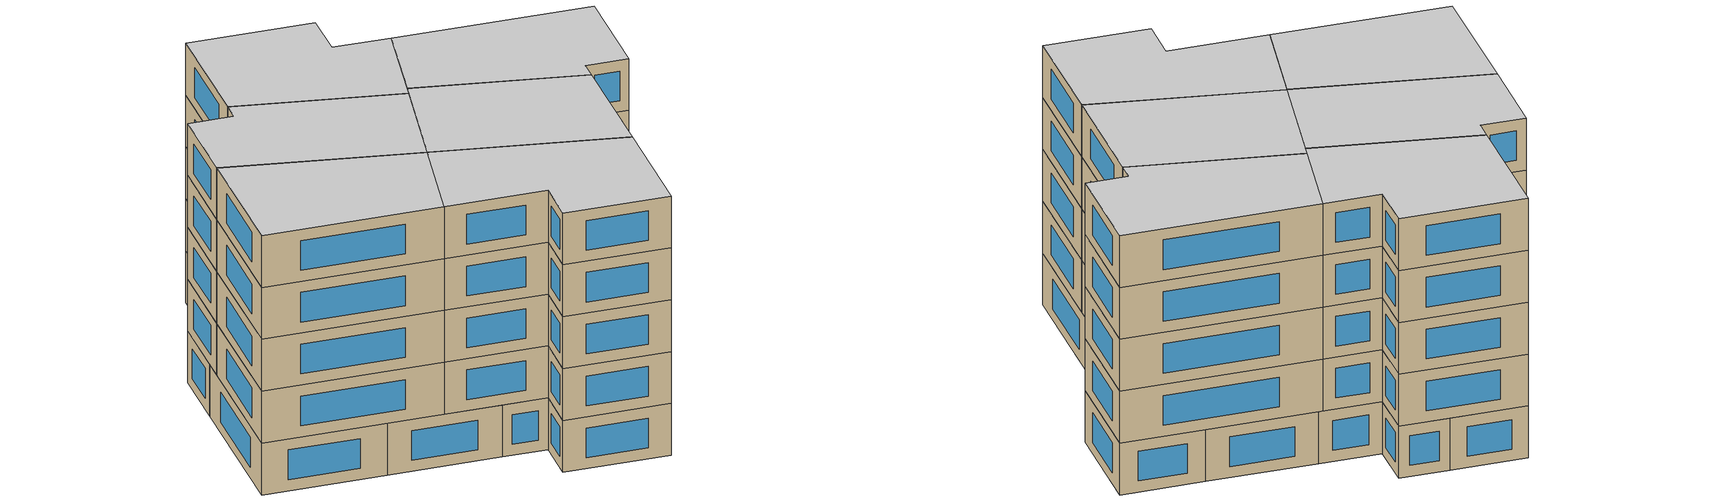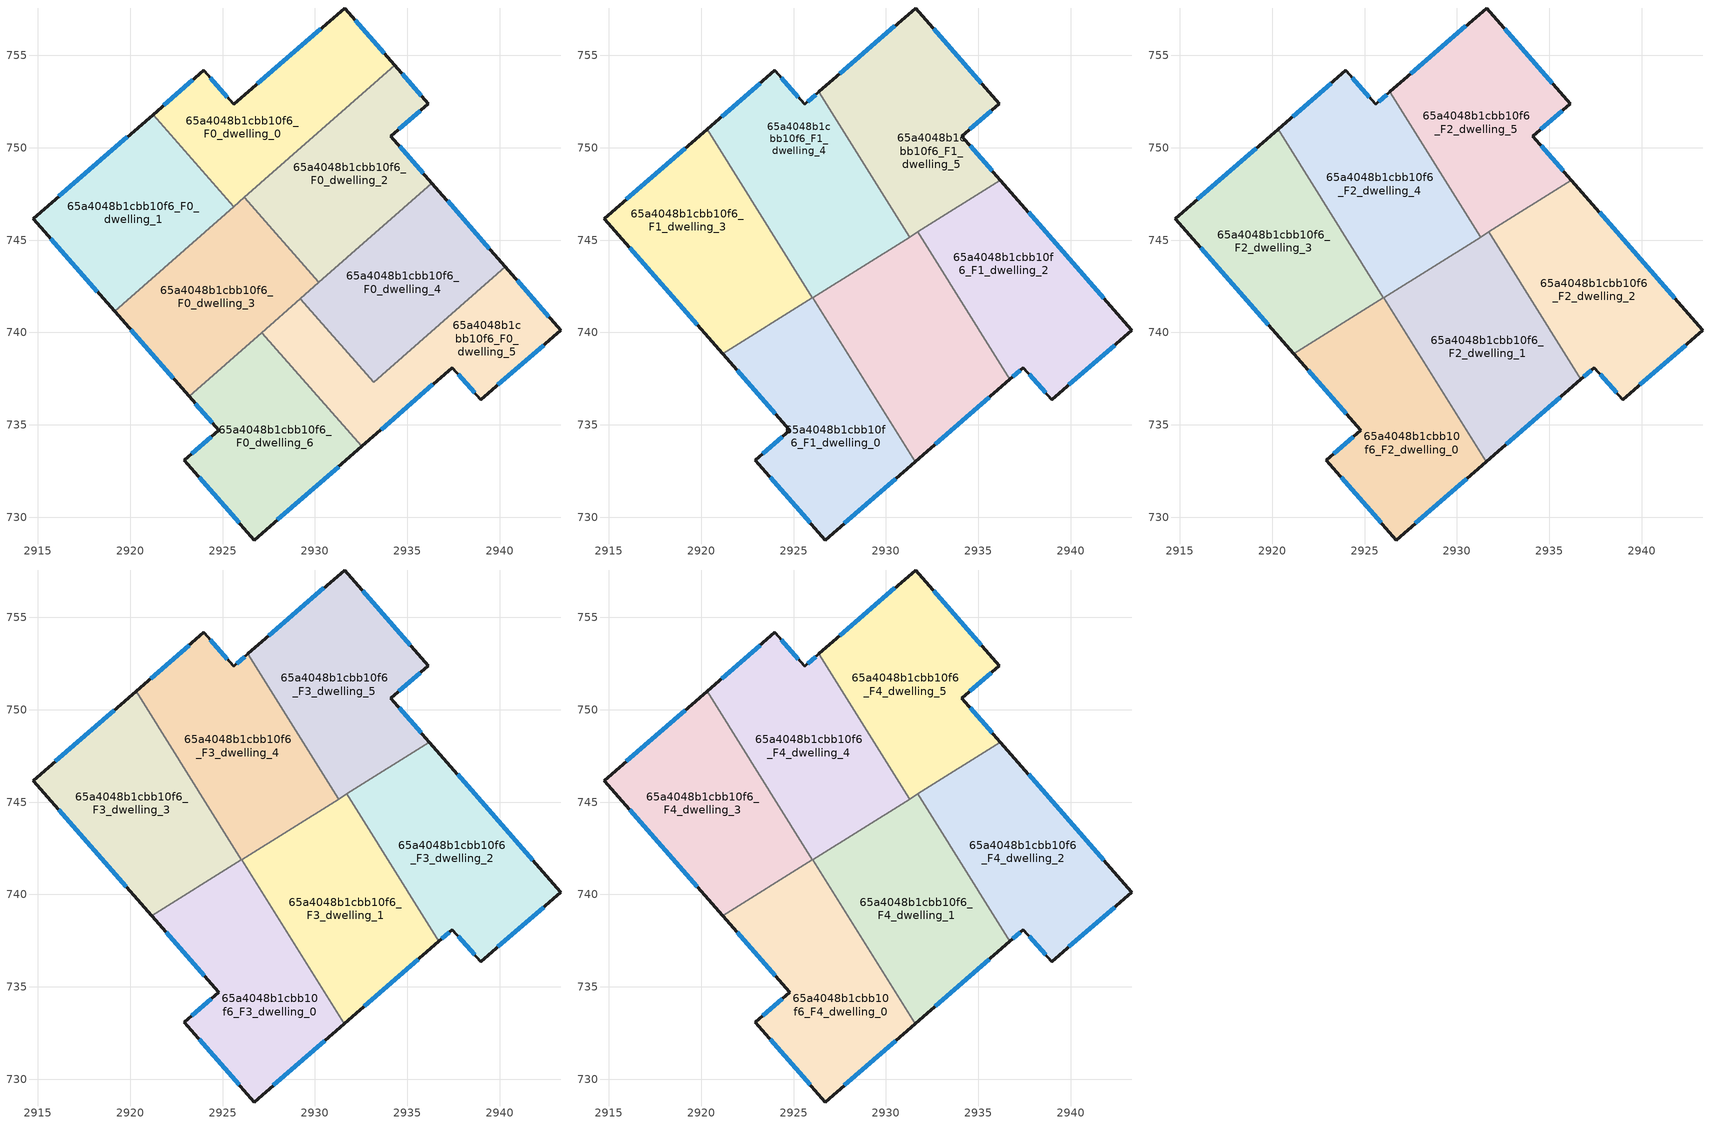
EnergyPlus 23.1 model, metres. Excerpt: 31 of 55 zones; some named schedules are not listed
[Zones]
65a4048b1cbb10f6_F0_dwelling_0
 floor ground (EU_floor_Construction): 2931.61,757.57 2934.33,754.46 2925.61,746.81 2921.24,751.79 2923.99,754.18 2925.6,752.34 z0
 wall outside (EU_wall_Construction): 2934.33,754.46 2931.61,757.57 2925.6,752.34 2923.99,754.18 2921.24,751.79 z0:3
 wall to 65a4048b1cbb10f6_F0_dwelling_1 (EU_wall_Construction): 2921.24,751.79 2925.61,746.81 z0:3
 wall to 65a4048b1cbb10f6_F0_dwelling_2 (EU_wall_Construction): 2926.19,747.31 2934.33,754.46 z0:3
 wall to 65a4048b1cbb10f6_F0_dwelling_3 (EU_wall_Construction): 2925.61,746.81 2926.19,747.31 z0:3
 window (EU_Window_Construction): 2930.32,756.45 2926.89,753.46 / 2933.75,755.12 2932.19,756.9 / 2923.4,753.67 2921.83,752.31 / 2925.26,752.74 2924.33,753.79 z0.64:2.36
65a4048b1cbb10f6_F0_dwelling_1
 floor ground (EU_floor_Construction): 2921.24,751.79 2925.61,746.81 2919.16,741.14 2914.76,746.16 z0
 wall outside (EU_wall_Construction): 2921.24,751.79 2914.76,746.16 2919.16,741.14 z0:3
 wall to 65a4048b1cbb10f6_F0_dwelling_3 (EU_wall_Construction): 2919.16,741.14 2925.61,746.81 z0:3
 window (EU_Window_Construction): 2919.85,750.59 2916.15,747.37 / 2915.7,745.09 2918.22,742.22 z0.64:2.36
65a4048b1cbb10f6_F0_dwelling_2
 floor ground (EU_floor_Construction): 2934.33,754.46 2936.15,752.38 2934.12,750.62 2936.33,748.09 2930.22,742.72 2926.19,747.31 z0
 wall outside (EU_wall_Construction): 2936.33,748.09 2934.12,750.62 2936.15,752.38 2934.33,754.46 z0:3
 wall to 65a4048b1cbb10f6_F0_dwelling_3 (EU_wall_Construction): 2926.19,747.31 2930.22,742.72 z0:3
 wall to 65a4048b1cbb10f6_F0_dwelling_4 (EU_wall_Construction): 2930.22,742.72 2936.33,748.09 z0:3
 window (EU_Window_Construction): 2934.55,751 2935.71,752 / 2935.86,748.63 2934.59,750.08 / 2935.76,752.83 2934.72,754.01 z0.64:2.36
65a4048b1cbb10f6_F0_dwelling_3
 floor ground (EU_floor_Construction): 2926.19,747.31 2930.22,742.72 2923.19,736.55 2919.16,741.14 z0
 wall outside (EU_wall_Construction): 2919.16,741.14 2923.19,736.55 z0:3
 wall to 65a4048b1cbb10f6_F0_dwelling_6 (EU_wall_Construction): 2923.19,736.55 2927.12,740 z0:3
 wall to 65a4048b1cbb10f6_F0_dwelling_5 (EU_wall_Construction): 2927.12,740 2929.2,741.83 z0:3
 wall to 65a4048b1cbb10f6_F0_dwelling_4 (EU_wall_Construction): 2929.2,741.83 2930.22,742.72 z0:3
 window (EU_Window_Construction): 2920.02,740.16 2922.32,737.53 z0.64:2.36
65a4048b1cbb10f6_F0_dwelling_4
 floor ground (EU_floor_Construction): 2936.33,748.09 2940.3,743.56 2933.18,737.3 2929.2,741.83 z0
 wall outside (EU_wall_Construction): 2940.3,743.56 2936.33,748.09 z0:3
 wall to 65a4048b1cbb10f6_F0_dwelling_5 (EU_wall_Construction): 2929.2,741.83 2933.18,737.3 2940.3,743.56 z0:3
 window (EU_Window_Construction): 2939.45,744.53 2937.18,747.12 z0.64:2.36
65a4048b1cbb10f6_F0_dwelling_5
 floor ground (EU_floor_Construction): 2940.3,743.56 2943.31,740.13 2938.98,736.36 2937.45,738.1 2932.53,733.83 2927.12,740 2929.2,741.83 2933.18,737.3 z0
 wall outside (EU_wall_Construction): 2932.53,733.83 2937.45,738.1 2938.98,736.36 2943.31,740.13 2940.3,743.56 z0:3
 wall to 65a4048b1cbb10f6_F0_dwelling_6 (EU_wall_Construction): 2927.12,740 2932.53,733.83 z0:3
 window (EU_Window_Construction): 2942.66,740.86 2940.95,742.82 / 2939.91,737.17 2942.38,739.32 / 2937.77,737.73 2938.65,736.74 / 2933.59,734.74 2936.39,737.19 z0.64:2.36
 ceiling adiabatic (EU_roof_Construction): 2927.45,739.62 2927.18,740.05 2927.12,740 z3
65a4048b1cbb10f6_F0_dwelling_6
 floor ground (EU_floor_Construction): 2927.12,740 2932.53,733.83 2926.71,728.76 2922.92,733.09 2924.79,734.71 2923.19,736.55 z0
 wall outside (EU_wall_Construction): 2923.19,736.55 2924.79,734.71 2922.92,733.09 2926.71,728.76 2932.53,733.83 z0:3
 window (EU_Window_Construction): 2923.53,736.15 2924.45,735.11 / 2927.96,729.85 2931.29,732.74 / 2923.73,732.16 2925.9,729.69 / 2924.39,734.36 2923.32,733.44 z0.64:2.36
65a4048b1cbb10f6_F1_dwelling_0
 floor to 65a4048b1cbb10f6_F0_dwelling_6 (EU_floor_Construction): 2927.45,739.62 2931.58,733 2926.71,728.76 2922.92,733.09 2924.79,734.71 2923.19,736.55 2927.12,740 z3
 floor to 65a4048b1cbb10f6_F0_dwelling_3 (EU_floor_Construction): 2926.03,741.89 2927.18,740.05 2923.19,736.55 2921.17,738.85 z3
 floor adiabatic (EU_floor_Construction): 2927.18,740.05 2927.45,739.62 2927.12,740 z3
 wall outside (EU_wall_Construction): 2921.17,738.85 2924.79,734.71 2922.92,733.09 2926.71,728.76 2931.58,733 z3:6
 wall to 65a4048b1cbb10f6_F1_dwelling_1 (EU_wall_Construction): 2931.58,733 2926.03,741.89 z3:6
 wall to 65a4048b1cbb10f6_F1_dwelling_3 (EU_wall_Construction): 2926.02,741.89 2921.17,738.85 z3:6
 window (EU_Window_Construction): 2921.94,737.97 2924.02,735.6 / 2927.76,729.67 2930.54,732.09 / 2923.73,732.16 2925.9,729.69 / 2924.39,734.36 2923.32,733.44 z3.64:5.36
65a4048b1cbb10f6_F1_dwelling_1
 floor to 65a4048b1cbb10f6_F0_dwelling_5 (EU_floor_Construction): 2935.52,739.35 2936.7,737.45 2932.53,733.83 2927.45,739.62 2927.18,740.05 2929.2,741.83 2933.18,737.3 z3
 floor to 65a4048b1cbb10f6_F0_dwelling_6 (EU_floor_Construction): 2927.45,739.62 2932.53,733.83 2931.58,733 z3
 floor to 65a4048b1cbb10f6_F0_dwelling_4 (EU_floor_Construction): 2932.28,744.53 2935.52,739.35 2933.18,737.3 2929.2,741.83 z3
 floor to 65a4048b1cbb10f6_F0_dwelling_3 (EU_floor_Construction): 2929.21,743.87 2930.22,742.72 2927.18,740.05 2926.03,741.89 z3
 floor to 65a4048b1cbb10f6_F0_dwelling_2 (EU_floor_Construction): 2931.72,745.44 2932.28,744.53 2930.22,742.72 2929.21,743.87 z3
 wall outside (EU_wall_Construction): 2931.58,733 2936.7,737.45 z3:6
 wall to 65a4048b1cbb10f6_F1_dwelling_2 (EU_wall_Construction): 2936.7,737.45 2931.72,745.44 z3:6
 wall to 65a4048b1cbb10f6_F1_dwelling_4 (EU_wall_Construction): 2931.28,745.17 2926.03,741.89 z3:6
 wall to 65a4048b1cbb10f6_F1_dwelling_5 (EU_wall_Construction): 2931.72,745.44 2931.28,745.17 z3:6
 window (EU_Window_Construction): 2932.68,733.95 2935.61,736.5 z3.64:5.36
65a4048b1cbb10f6_F1_dwelling_2
 floor to 65a4048b1cbb10f6_F0_dwelling_4 (EU_floor_Construction): 2936.33,748.09 2940.3,743.56 2935.52,739.35 2932.28,744.53 z3
 floor to 65a4048b1cbb10f6_F0_dwelling_5 (EU_floor_Construction): 2940.3,743.56 2943.31,740.13 2938.98,736.36 2937.45,738.1 2936.7,737.45 2935.52,739.35 z3
 floor to 65a4048b1cbb10f6_F0_dwelling_2 (EU_floor_Construction): 2936.2,748.24 2936.33,748.09 2932.28,744.53 2931.72,745.44 z3
 wall outside (EU_wall_Construction): 2936.7,737.45 2937.45,738.1 2938.98,736.36 2943.31,740.13 2936.2,748.24 z3:6
 wall to 65a4048b1cbb10f6_F1_dwelling_5 (EU_wall_Construction): 2936.2,748.24 2931.72,745.44 z3:6
 window (EU_Window_Construction): 2941.78,741.86 2937.72,746.5 / 2939.91,737.17 2942.38,739.32 / 2937.77,737.73 2938.65,736.74 / 2936.86,737.59 2937.29,737.96 z3.64:5.36
65a4048b1cbb10f6_F1_dwelling_3
 floor to 65a4048b1cbb10f6_F0_dwelling_1 (EU_floor_Construction): 2920.33,751.01 2923.89,745.3 2919.16,741.14 2914.76,746.16 z3
 floor to 65a4048b1cbb10f6_F0_dwelling_3 (EU_floor_Construction): 2923.89,745.3 2926.03,741.89 2921.17,738.85 2919.16,741.14 z3
 wall outside (EU_wall_Construction): 2920.33,751.01 2914.76,746.16 2921.17,738.85 z3:6
 wall to 65a4048b1cbb10f6_F1_dwelling_4 (EU_wall_Construction): 2926.03,741.89 2920.33,751.01 z3:6
 window (EU_Window_Construction): 2916.13,744.6 2919.79,740.42 / 2919.14,749.97 2915.95,747.2 z3.64:5.36
65a4048b1cbb10f6_F1_dwelling_4
 floor to 65a4048b1cbb10f6_F0_dwelling_0 (EU_floor_Construction): 2926.38,753.02 2928.61,749.44 2925.61,746.81 2921.24,751.79 2923.99,754.18 2925.6,752.34 z3
 floor to 65a4048b1cbb10f6_F0_dwelling_1 (EU_floor_Construction): 2921.24,751.79 2925.61,746.81 2923.89,745.3 2920.33,751.01 z3
 floor to 65a4048b1cbb10f6_F0_dwelling_3 (EU_floor_Construction): 2926.19,747.31 2929.21,743.87 2926.03,741.89 2923.89,745.3 z3
 floor to 65a4048b1cbb10f6_F0_dwelling_2 (EU_floor_Construction): 2928.61,749.44 2931.28,745.17 2929.21,743.87 2926.19,747.31 z3
 wall outside (EU_wall_Construction): 2926.38,753.02 2925.6,752.34 2923.99,754.18 2920.33,751.01 z3:6
 wall to 65a4048b1cbb10f6_F1_dwelling_5 (EU_wall_Construction): 2931.28,745.17 2926.38,753.02 z3:6
 window (EU_Window_Construction): 2923.2,753.5 2921.11,751.69 / 2925.26,752.74 2924.33,753.79 / 2926.21,752.88 2925.77,752.49 z3.64:5.36
65a4048b1cbb10f6_F1_dwelling_5
 floor to 65a4048b1cbb10f6_F0_dwelling_0 (EU_floor_Construction): 2931.61,757.57 2934.33,754.46 2928.61,749.44 2926.38,753.02 z3
 floor to 65a4048b1cbb10f6_F0_dwelling_2 (EU_floor_Construction): 2934.33,754.46 2936.15,752.38 2934.12,750.62 2936.2,748.24 2931.28,745.17 2928.61,749.44 z3
 wall outside (EU_wall_Construction): 2936.2,748.24 2934.12,750.62 2936.15,752.38 2931.61,757.57 2926.38,753.02 z3:6
 window (EU_Window_Construction): 2935.76,748.75 2934.56,750.11 / 2930.49,756.59 2927.5,753.99 / 2935.17,753.49 2932.58,756.46 / 2934.55,751 2935.71,752 z3.64:5.36
65a4048b1cbb10f6_F2_dwelling_0
 floor to 65a4048b1cbb10f6_F1_dwelling_0 (EU_floor_Construction): 2926.03,741.89 2931.58,733 2926.71,728.76 2922.92,733.09 2924.79,734.71 2921.17,738.85 z6
 wall outside (EU_wall_Construction): 2921.17,738.85 2924.79,734.71 2922.92,733.09 2926.71,728.76 2931.58,733 z6:9
 wall to 65a4048b1cbb10f6_F2_dwelling_1 (EU_wall_Construction): 2931.58,733 2926.03,741.89 z6:9
 wall to 65a4048b1cbb10f6_F2_dwelling_3 (EU_wall_Construction): 2926.02,741.89 2921.17,738.85 z6:9
 window (EU_Window_Construction): 2921.94,737.97 2924.02,735.6 / 2927.76,729.67 2930.54,732.09 / 2923.73,732.16 2925.9,729.69 / 2924.39,734.36 2923.32,733.44 z6.64:8.36
65a4048b1cbb10f6_F2_dwelling_1
 floor to 65a4048b1cbb10f6_F1_dwelling_1 (EU_floor_Construction): 2931.72,745.44 2936.7,737.45 2931.58,733 2926.03,741.89 z6
 wall outside (EU_wall_Construction): 2931.58,733 2936.7,737.45 z6:9
 wall to 65a4048b1cbb10f6_F2_dwelling_2 (EU_wall_Construction): 2936.7,737.45 2931.72,745.44 z6:9
 wall to 65a4048b1cbb10f6_F2_dwelling_4 (EU_wall_Construction): 2931.28,745.17 2926.03,741.89 z6:9
 wall to 65a4048b1cbb10f6_F2_dwelling_5 (EU_wall_Construction): 2931.72,745.44 2931.28,745.17 z6:9
 window (EU_Window_Construction): 2932.68,733.95 2935.61,736.5 z6.64:8.36
65a4048b1cbb10f6_F2_dwelling_2
 floor to 65a4048b1cbb10f6_F1_dwelling_2 (EU_floor_Construction): 2936.2,748.24 2943.31,740.13 2938.98,736.36 2937.45,738.1 2936.7,737.45 2931.72,745.44 z6
 wall outside (EU_wall_Construction): 2936.7,737.45 2937.45,738.1 2938.98,736.36 2943.31,740.13 2936.2,748.24 z6:9
 wall to 65a4048b1cbb10f6_F2_dwelling_5 (EU_wall_Construction): 2936.2,748.24 2931.72,745.44 z6:9
 window (EU_Window_Construction): 2941.78,741.86 2937.72,746.5 / 2939.91,737.17 2942.38,739.32 / 2937.77,737.73 2938.65,736.74 / 2936.86,737.59 2937.29,737.96 z6.64:8.36
65a4048b1cbb10f6_F2_dwelling_3
 floor to 65a4048b1cbb10f6_F1_dwelling_3 (EU_floor_Construction): 2920.33,751.01 2926.03,741.89 2921.17,738.85 2914.76,746.16 z6
 wall outside (EU_wall_Construction): 2920.33,751.01 2914.76,746.16 2921.17,738.85 z6:9
 wall to 65a4048b1cbb10f6_F2_dwelling_4 (EU_wall_Construction): 2926.03,741.89 2920.33,751.01 z6:9
 window (EU_Window_Construction): 2916.13,744.6 2919.79,740.42 / 2919.14,749.97 2915.95,747.2 z6.64:8.36
65a4048b1cbb10f6_F2_dwelling_4
 floor to 65a4048b1cbb10f6_F1_dwelling_4 (EU_floor_Construction): 2926.38,753.02 2931.28,745.17 2926.03,741.89 2920.33,751.01 2923.99,754.18 2925.6,752.34 z6
 wall outside (EU_wall_Construction): 2926.38,753.02 2925.6,752.34 2923.99,754.18 2920.33,751.01 z6:9
 wall to 65a4048b1cbb10f6_F2_dwelling_5 (EU_wall_Construction): 2931.28,745.17 2926.38,753.02 z6:9
 window (EU_Window_Construction): 2923.2,753.5 2921.11,751.69 / 2925.26,752.74 2924.33,753.79 / 2926.21,752.88 2925.77,752.49 z6.64:8.36
65a4048b1cbb10f6_F2_dwelling_5
 floor to 65a4048b1cbb10f6_F1_dwelling_5 (EU_floor_Construction): 2931.61,757.57 2936.15,752.38 2934.12,750.62 2936.2,748.24 2931.28,745.17 2926.38,753.02 z6
 wall outside (EU_wall_Construction): 2936.2,748.24 2934.12,750.62 2936.15,752.38 2931.61,757.57 2926.38,753.02 z6:9
 window (EU_Window_Construction): 2935.76,748.75 2934.56,750.11 / 2930.49,756.59 2927.5,753.99 / 2935.17,753.49 2932.58,756.46 / 2934.55,751 2935.71,752 z6.64:8.36
65a4048b1cbb10f6_F3_dwelling_0
 floor to 65a4048b1cbb10f6_F2_dwelling_0 (EU_floor_Construction): 2926.03,741.89 2931.58,733 2926.71,728.76 2922.92,733.09 2924.79,734.71 2921.17,738.85 z9
 wall outside (EU_wall_Construction): 2921.17,738.85 2924.79,734.71 2922.92,733.09 2926.71,728.76 2931.58,733 z9:12
 wall to 65a4048b1cbb10f6_F3_dwelling_1 (EU_wall_Construction): 2931.58,733 2926.03,741.89 z9:12
 wall to 65a4048b1cbb10f6_F3_dwelling_3 (EU_wall_Construction): 2926.02,741.89 2921.17,738.85 z9:12
 window (EU_Window_Construction): 2921.94,737.97 2924.02,735.6 / 2927.76,729.67 2930.54,732.09 / 2923.73,732.16 2925.9,729.69 / 2924.39,734.36 2923.32,733.44 z9.64:11.36
65a4048b1cbb10f6_F3_dwelling_1
 floor to 65a4048b1cbb10f6_F2_dwelling_1 (EU_floor_Construction): 2931.72,745.44 2936.7,737.45 2931.58,733 2926.03,741.89 z9
 wall outside (EU_wall_Construction): 2931.58,733 2936.7,737.45 z9:12
 wall to 65a4048b1cbb10f6_F3_dwelling_2 (EU_wall_Construction): 2936.7,737.45 2931.72,745.44 z9:12
 wall to 65a4048b1cbb10f6_F3_dwelling_4 (EU_wall_Construction): 2931.28,745.17 2926.03,741.89 z9:12
 wall to 65a4048b1cbb10f6_F3_dwelling_5 (EU_wall_Construction): 2931.72,745.44 2931.28,745.17 z9:12
 window (EU_Window_Construction): 2932.68,733.95 2935.61,736.5 z9.64:11.36
65a4048b1cbb10f6_F3_dwelling_2
 floor to 65a4048b1cbb10f6_F2_dwelling_2 (EU_floor_Construction): 2936.2,748.24 2943.31,740.13 2938.98,736.36 2937.45,738.1 2936.7,737.45 2931.72,745.44 z9
 wall outside (EU_wall_Construction): 2936.7,737.45 2937.45,738.1 2938.98,736.36 2943.31,740.13 2936.2,748.24 z9:12
 wall to 65a4048b1cbb10f6_F3_dwelling_5 (EU_wall_Construction): 2936.2,748.24 2931.72,745.44 z9:12
 window (EU_Window_Construction): 2941.78,741.86 2937.72,746.5 / 2939.91,737.17 2942.38,739.32 / 2937.77,737.73 2938.65,736.74 / 2936.86,737.59 2937.29,737.96 z9.64:11.36
65a4048b1cbb10f6_F3_dwelling_3
 floor to 65a4048b1cbb10f6_F2_dwelling_3 (EU_floor_Construction): 2920.33,751.01 2926.03,741.89 2921.17,738.85 2914.76,746.16 z9
 wall outside (EU_wall_Construction): 2920.33,751.01 2914.76,746.16 2921.17,738.85 z9:12
 wall to 65a4048b1cbb10f6_F3_dwelling_4 (EU_wall_Construction): 2926.03,741.89 2920.33,751.01 z9:12
 window (EU_Window_Construction): 2916.13,744.6 2919.79,740.42 / 2919.14,749.97 2915.95,747.2 z9.64:11.36
65a4048b1cbb10f6_F3_dwelling_4
 floor to 65a4048b1cbb10f6_F2_dwelling_4 (EU_floor_Construction): 2926.38,753.02 2931.28,745.17 2926.03,741.89 2920.33,751.01 2923.99,754.18 2925.6,752.34 z9
 wall outside (EU_wall_Construction): 2926.38,753.02 2925.6,752.34 2923.99,754.18 2920.33,751.01 z9:12
 wall to 65a4048b1cbb10f6_F3_dwelling_5 (EU_wall_Construction): 2931.28,745.17 2926.38,753.02 z9:12
 window (EU_Window_Construction): 2923.2,753.5 2921.11,751.69 / 2925.26,752.74 2924.33,753.79 / 2926.21,752.88 2925.77,752.49 z9.64:11.36
65a4048b1cbb10f6_F3_dwelling_5
 floor to 65a4048b1cbb10f6_F2_dwelling_5 (EU_floor_Construction): 2931.61,757.57 2936.15,752.38 2934.12,750.62 2936.2,748.24 2931.28,745.17 2926.38,753.02 z9
 wall outside (EU_wall_Construction): 2936.2,748.24 2934.12,750.62 2936.15,752.38 2931.61,757.57 2926.38,753.02 z9:12
 window (EU_Window_Construction): 2935.76,748.75 2934.56,750.11 / 2930.49,756.59 2927.5,753.99 / 2935.17,753.49 2932.58,756.46 / 2934.55,751 2935.71,752 z9.64:11.36
65a4048b1cbb10f6_F4_dwelling_0
 floor to 65a4048b1cbb10f6_F3_dwelling_0 (EU_floor_Construction): 2926.03,741.89 2931.58,733 2926.71,728.76 2922.92,733.09 2924.79,734.71 2921.17,738.85 z12
 wall outside (EU_wall_Construction): 2921.17,738.85 2924.79,734.71 2922.92,733.09 2926.71,728.76 2931.58,733 z12:15
 wall to 65a4048b1cbb10f6_F4_dwelling_1 (EU_wall_Construction): 2931.58,733 2926.03,741.89 z12:15
 wall to 65a4048b1cbb10f6_F4_dwelling_3 (EU_wall_Construction): 2926.02,741.89 2921.17,738.85 z12:15
 window (EU_Window_Construction): 2921.94,737.97 2924.02,735.6 / 2927.76,729.67 2930.54,732.09 / 2923.73,732.16 2925.9,729.69 / 2924.39,734.36 2923.32,733.44 z12.64:14.36
 ceiling to 65a4048b1cbb10f6_F5_dwelling_0 (EU_floor_Construction): 2931.58,733 2926.03,741.89 2921.17,738.85 2924.79,734.71 2922.92,733.09 2926.71,728.76 z15
65a4048b1cbb10f6_F4_dwelling_1
 floor to 65a4048b1cbb10f6_F3_dwelling_1 (EU_floor_Construction): 2931.72,745.44 2936.7,737.45 2931.58,733 2926.03,741.89 z12
 wall outside (EU_wall_Construction): 2931.58,733 2936.7,737.45 z12:15
 wall to 65a4048b1cbb10f6_F4_dwelling_2 (EU_wall_Construction): 2936.7,737.45 2931.72,745.44 z12:15
 wall to 65a4048b1cbb10f6_F4_dwelling_4 (EU_wall_Construction): 2931.28,745.17 2926.03,741.89 z12:15
 wall to 65a4048b1cbb10f6_F4_dwelling_5 (EU_wall_Construction): 2931.72,745.44 2931.28,745.17 z12:15
 window (EU_Window_Construction): 2932.68,733.95 2935.61,736.5 z12.64:14.36
 ceiling to 65a4048b1cbb10f6_F5_dwelling_1 (EU_floor_Construction): 2936.7,737.45 2931.72,745.44 2926.03,741.89 2931.58,733 z15
65a4048b1cbb10f6_F4_dwelling_2
 floor to 65a4048b1cbb10f6_F3_dwelling_2 (EU_floor_Construction): 2936.2,748.24 2943.31,740.13 2938.98,736.36 2937.45,738.1 2936.7,737.45 2931.72,745.44 z12
 wall outside (EU_wall_Construction): 2936.7,737.45 2937.45,738.1 2938.98,736.36 2943.31,740.13 2936.2,748.24 z12:15
 wall to 65a4048b1cbb10f6_F4_dwelling_5 (EU_wall_Construction): 2936.2,748.24 2931.72,745.44 z12:15
 window (EU_Window_Construction): 2941.78,741.86 2937.72,746.5 / 2939.91,737.17 2942.38,739.32 / 2937.77,737.73 2938.65,736.74 / 2936.86,737.59 2937.29,737.96 z12.64:14.36
 ceiling to 65a4048b1cbb10f6_F5_dwelling_2 (EU_floor_Construction): 2943.31,740.13 2936.2,748.24 2931.72,745.44 2936.7,737.45 2937.45,738.1 2938.98,736.36 z15
65a4048b1cbb10f6_F4_dwelling_3
 floor to 65a4048b1cbb10f6_F3_dwelling_3 (EU_floor_Construction): 2920.33,751.01 2926.03,741.89 2921.17,738.85 2914.76,746.16 z12
 wall outside (EU_wall_Construction): 2920.33,751.01 2914.76,746.16 2921.17,738.85 z12:15
 wall to 65a4048b1cbb10f6_F4_dwelling_4 (EU_wall_Construction): 2926.03,741.89 2920.33,751.01 z12:15
 window (EU_Window_Construction): 2916.13,744.6 2919.79,740.42 / 2919.14,749.97 2915.95,747.2 z12.64:14.36
 ceiling to 65a4048b1cbb10f6_F5_dwelling_3 (EU_floor_Construction): 2926.03,741.89 2920.33,751.01 2914.76,746.16 2921.17,738.85 z15
65a4048b1cbb10f6_F4_dwelling_4
 floor to 65a4048b1cbb10f6_F3_dwelling_4 (EU_floor_Construction): 2926.38,753.02 2931.28,745.17 2926.03,741.89 2920.33,751.01 2923.99,754.18 2925.6,752.34 z12
 wall outside (EU_wall_Construction): 2926.38,753.02 2925.6,752.34 2923.99,754.18 2920.33,751.01 z12:15
 wall to 65a4048b1cbb10f6_F4_dwelling_5 (EU_wall_Construction): 2931.28,745.17 2926.38,753.02 z12:15
 window (EU_Window_Construction): 2923.2,753.5 2921.11,751.69 / 2925.26,752.74 2924.33,753.79 / 2926.21,752.88 2925.77,752.49 z12.64:14.36
 ceiling to 65a4048b1cbb10f6_F5_dwelling_4 (EU_floor_Construction): 2931.28,745.17 2926.38,753.02 2925.6,752.34 2923.99,754.18 2920.33,751.01 2926.03,741.89 z15
65a4048b1cbb10f6_F4_dwelling_5
 floor to 65a4048b1cbb10f6_F3_dwelling_5 (EU_floor_Construction): 2931.61,757.57 2936.15,752.38 2934.12,750.62 2936.2,748.24 2931.28,745.17 2926.38,753.02 z12
 wall outside (EU_wall_Construction): 2936.2,748.24 2934.12,750.62 2936.15,752.38 2931.61,757.57 2926.38,753.02 z12:15
 window (EU_Window_Construction): 2935.76,748.75 2934.56,750.11 / 2930.49,756.59 2927.5,753.99 / 2935.17,753.49 2932.58,756.46 / 2934.55,751 2935.71,752 z12.64:14.36
 ceiling to 65a4048b1cbb10f6_F5_dwelling_5 (EU_floor_Construction): 2936.2,748.24 2934.12,750.62 2936.15,752.38 2931.61,757.57 2926.38,753.02 2931.28,745.17 z15
[Building]
EU S2 Campaign: North Axis=0; Terrain=City; Solar Distribution=FullExterior
[Site:Location]
Yerevan-Zvartnots.Intl.AP: Latitude=40.15; Longitude=44.383; Time Zone=4; Elevation=854
[SizingPeriod:WeatherFileDays]
AnnualSizingPeriod: Begin Month=1; Begin Day of Month=1; End Month=12; End Day of Month=31; Day of Week for Start Day=Monday; Use Weather File Daylight Saving Period=No; Use Weather File Rain and Snow Indicators=No
[MATERIAL]
EU_InternalMass_Material: Roughness=MediumRough; Thickness=0.1; Conductivity=1; Density=1800; Specific Heat=900; Thermal Absorptance=0.9; Solar Absorptance=0.7; Visible Absorptance=0.7
[MATERIAL:NOMASS] Roughness=MediumRough; Thermal Absorptance=0.9; Solar Absorptance=0.7; Visible Absorptance=0.7
Name | Thermal Resistance
EU_wall_NoMass | 1.05043
EU_roof_NoMass | 1.45357
EU_floor_NoMass | 0.478065
[WINDOWMATERIAL:SIMPLEGLAZINGSYSTEM]
EU_Window_SimpleGlazing: UFactor=2.5566; Solar Heat Gain Coefficient=0.75; Visible Transmittance=0.75
[CONSTRUCTION]
EU_wall_Construction: EU_wall_NoMass
EU_roof_Construction: EU_roof_NoMass
EU_floor_Construction: EU_floor_NoMass
EU_Window_Construction: EU_Window_SimpleGlazing
EU_InternalMass_Construction: EU_InternalMass_Material
[ZONE] Type=1; Multiplier=1; Ceiling Height=autocalculate; Floor Area=autocalculate; Part of Total Floor Area=Yes
Name | Volume
65a4048b1cbb10f6_F0_dwelling_0 | 171.441
65a4048b1cbb10f6_F1_dwelling_0; 65a4048b1cbb10f6_F2_dwelling_0; 65a4048b1cbb10f6_F3_dwelling_0; 65a4048b1cbb10f6_F4_dwelling_0 | 200.02
65a4048b1cbb10f6_F0_dwelling_1 | 171.42
65a4048b1cbb10f6_F1_dwelling_1; 65a4048b1cbb10f6_F2_dwelling_1; 65a4048b1cbb10f6_F3_dwelling_1; 65a4048b1cbb10f6_F4_dwelling_1; 65a4048b1cbb10f6_F1_dwelling_2; 65a4048b1cbb10f6_F2_dwelling_2; 65a4048b1cbb10f6_F3_dwelling_2; 65a4048b1cbb10f6_F4_dwelling_2 | 200.012
65a4048b1cbb10f6_F0_dwelling_2 | 171.462
65a4048b1cbb10f6_F0_dwelling_3 | 171.446
65a4048b1cbb10f6_F1_dwelling_3; 65a4048b1cbb10f6_F2_dwelling_3; 65a4048b1cbb10f6_F3_dwelling_3; 65a4048b1cbb10f6_F4_dwelling_3 | 200.018
65a4048b1cbb10f6_F0_dwelling_4 | 171.437
65a4048b1cbb10f6_F1_dwelling_4; 65a4048b1cbb10f6_F2_dwelling_4; 65a4048b1cbb10f6_F3_dwelling_4; 65a4048b1cbb10f6_F4_dwelling_4 | 200.023
65a4048b1cbb10f6_F0_dwelling_5 | 171.44
65a4048b1cbb10f6_F1_dwelling_5; 65a4048b1cbb10f6_F2_dwelling_5; 65a4048b1cbb10f6_F3_dwelling_5; 65a4048b1cbb10f6_F4_dwelling_5 | 200.013
65a4048b1cbb10f6_F0_dwelling_6 | 171.453
[INTERNALMASS] Construction=EU_InternalMass_Construction
Name | Zone or ZoneList | Surface Area
65a4048b1cbb10f6_F0_dwelling_0_EU_InternalMass | 65a4048b1cbb10f6_F0_dwelling_0 | 57.1464
65a4048b1cbb10f6_F0_dwelling_1_EU_InternalMass | 65a4048b1cbb10f6_F0_dwelling_1 | 57.1401
65a4048b1cbb10f6_F0_dwelling_2_EU_InternalMass | 65a4048b1cbb10f6_F0_dwelling_2 | 57.1539
65a4048b1cbb10f6_F0_dwelling_3_EU_InternalMass | 65a4048b1cbb10f6_F0_dwelling_3 | 57.15
65a4048b1cbb10f6_F0_dwelling_4_EU_InternalMass | 65a4048b1cbb10f6_F0_dwelling_4 | 57.1445
65a4048b1cbb10f6_F0_dwelling_5_EU_InternalMass | 65a4048b1cbb10f6_F0_dwelling_5 | 57.1464
65a4048b1cbb10f6_F0_dwelling_6_EU_InternalMass | 65a4048b1cbb10f6_F0_dwelling_6 | 57.151
65a4048b1cbb10f6_F1_dwelling_0_EU_InternalMass | 65a4048b1cbb10f6_F1_dwelling_0 | 66.6736
65a4048b1cbb10f6_F1_dwelling_1_EU_InternalMass | 65a4048b1cbb10f6_F1_dwelling_1 | 66.6708
65a4048b1cbb10f6_F1_dwelling_2_EU_InternalMass | 65a4048b1cbb10f6_F1_dwelling_2 | 66.6705
65a4048b1cbb10f6_F1_dwelling_3_EU_InternalMass | 65a4048b1cbb10f6_F1_dwelling_3 | 66.6726
65a4048b1cbb10f6_F1_dwelling_4_EU_InternalMass | 65a4048b1cbb10f6_F1_dwelling_4 | 66.6741
65a4048b1cbb10f6_F1_dwelling_5_EU_InternalMass | 65a4048b1cbb10f6_F1_dwelling_5 | 66.6711
65a4048b1cbb10f6_F2_dwelling_0_EU_InternalMass | 65a4048b1cbb10f6_F2_dwelling_0 | 66.6736
65a4048b1cbb10f6_F2_dwelling_1_EU_InternalMass | 65a4048b1cbb10f6_F2_dwelling_1 | 66.6708
65a4048b1cbb10f6_F2_dwelling_2_EU_InternalMass | 65a4048b1cbb10f6_F2_dwelling_2 | 66.6705
65a4048b1cbb10f6_F2_dwelling_3_EU_InternalMass | 65a4048b1cbb10f6_F2_dwelling_3 | 66.6726
65a4048b1cbb10f6_F2_dwelling_4_EU_InternalMass | 65a4048b1cbb10f6_F2_dwelling_4 | 66.6741
65a4048b1cbb10f6_F2_dwelling_5_EU_InternalMass | 65a4048b1cbb10f6_F2_dwelling_5 | 66.6711
65a4048b1cbb10f6_F3_dwelling_0_EU_InternalMass | 65a4048b1cbb10f6_F3_dwelling_0 | 66.6736
65a4048b1cbb10f6_F3_dwelling_1_EU_InternalMass | 65a4048b1cbb10f6_F3_dwelling_1 | 66.6708
65a4048b1cbb10f6_F3_dwelling_2_EU_InternalMass | 65a4048b1cbb10f6_F3_dwelling_2 | 66.6705
65a4048b1cbb10f6_F3_dwelling_3_EU_InternalMass | 65a4048b1cbb10f6_F3_dwelling_3 | 66.6726
65a4048b1cbb10f6_F3_dwelling_4_EU_InternalMass | 65a4048b1cbb10f6_F3_dwelling_4 | 66.6741
65a4048b1cbb10f6_F3_dwelling_5_EU_InternalMass | 65a4048b1cbb10f6_F3_dwelling_5 | 66.6711
65a4048b1cbb10f6_F4_dwelling_0_EU_InternalMass | 65a4048b1cbb10f6_F4_dwelling_0 | 66.6736
65a4048b1cbb10f6_F4_dwelling_1_EU_InternalMass | 65a4048b1cbb10f6_F4_dwelling_1 | 66.6708
65a4048b1cbb10f6_F4_dwelling_2_EU_InternalMass | 65a4048b1cbb10f6_F4_dwelling_2 | 66.6705
65a4048b1cbb10f6_F4_dwelling_3_EU_InternalMass | 65a4048b1cbb10f6_F4_dwelling_3 | 66.6726
65a4048b1cbb10f6_F4_dwelling_4_EU_InternalMass | 65a4048b1cbb10f6_F4_dwelling_4 | 66.6741
65a4048b1cbb10f6_F4_dwelling_5_EU_InternalMass | 65a4048b1cbb10f6_F4_dwelling_5 | 66.6711
[OTHEREQUIPMENT] Fuel Type=Electricity; Design Level Calculation Method=Watts/Area; Power per Zone Floor Area=1; Fraction Latent=0; Fraction Radiant=0; Fraction Lost=0; Carbon Dioxide Generation Rate=0; EndUse Subcategory=EU_Step8_InternalGains
Name | Zone or ZoneList or Space or SpaceList | Schedule
EU_Step8_InternalGain_65a4048b1cbb10f6_F0_dwelling_0_f000 | 65a4048b1cbb10f6_F0_dwelling_0 | EU_Step8_GainSchedule_65a4048b1cbb10f6_F0_dwelling_0_f000
EU_Step8_InternalGain_65a4048b1cbb10f6_F0_dwelling_1_f000 | 65a4048b1cbb10f6_F0_dwelling_1 | EU_Step8_GainSchedule_65a4048b1cbb10f6_F0_dwelling_1_f000
EU_Step8_InternalGain_65a4048b1cbb10f6_F0_dwelling_2_f000 | 65a4048b1cbb10f6_F0_dwelling_2 | EU_Step8_GainSchedule_65a4048b1cbb10f6_F0_dwelling_2_f000
EU_Step8_InternalGain_65a4048b1cbb10f6_F0_dwelling_3_f000 | 65a4048b1cbb10f6_F0_dwelling_3 | EU_Step8_GainSchedule_65a4048b1cbb10f6_F0_dwelling_3_f000
EU_Step8_InternalGain_65a4048b1cbb10f6_F0_dwelling_4_f000 | 65a4048b1cbb10f6_F0_dwelling_4 | EU_Step8_GainSchedule_65a4048b1cbb10f6_F0_dwelling_4_f000
EU_Step8_InternalGain_65a4048b1cbb10f6_F0_dwelling_5_f000 | 65a4048b1cbb10f6_F0_dwelling_5 | EU_Step8_GainSchedule_65a4048b1cbb10f6_F0_dwelling_5_f000
EU_Step8_InternalGain_65a4048b1cbb10f6_F0_dwelling_6_f000 | 65a4048b1cbb10f6_F0_dwelling_6 | EU_Step8_GainSchedule_65a4048b1cbb10f6_F0_dwelling_6_f000
EU_Step8_InternalGain_65a4048b1cbb10f6_F1_dwelling_0_f000 | 65a4048b1cbb10f6_F1_dwelling_0 | EU_Step8_GainSchedule_65a4048b1cbb10f6_F1_dwelling_0_f000
EU_Step8_InternalGain_65a4048b1cbb10f6_F1_dwelling_1_f000 | 65a4048b1cbb10f6_F1_dwelling_1 | EU_Step8_GainSchedule_65a4048b1cbb10f6_F1_dwelling_1_f000
EU_Step8_InternalGain_65a4048b1cbb10f6_F1_dwelling_2_f000 | 65a4048b1cbb10f6_F1_dwelling_2 | EU_Step8_GainSchedule_65a4048b1cbb10f6_F1_dwelling_2_f000
EU_Step8_InternalGain_65a4048b1cbb10f6_F1_dwelling_3_f000 | 65a4048b1cbb10f6_F1_dwelling_3 | EU_Step8_GainSchedule_65a4048b1cbb10f6_F1_dwelling_3_f000
EU_Step8_InternalGain_65a4048b1cbb10f6_F1_dwelling_4_f000 | 65a4048b1cbb10f6_F1_dwelling_4 | EU_Step8_GainSchedule_65a4048b1cbb10f6_F1_dwelling_4_f000
EU_Step8_InternalGain_65a4048b1cbb10f6_F1_dwelling_5_f000 | 65a4048b1cbb10f6_F1_dwelling_5 | EU_Step8_GainSchedule_65a4048b1cbb10f6_F1_dwelling_5_f000
EU_Step8_InternalGain_65a4048b1cbb10f6_F2_dwelling_0_f000 | 65a4048b1cbb10f6_F2_dwelling_0 | EU_Step8_GainSchedule_65a4048b1cbb10f6_F2_dwelling_0_f000
EU_Step8_InternalGain_65a4048b1cbb10f6_F2_dwelling_1_f000 | 65a4048b1cbb10f6_F2_dwelling_1 | EU_Step8_GainSchedule_65a4048b1cbb10f6_F2_dwelling_1_f000
EU_Step8_InternalGain_65a4048b1cbb10f6_F2_dwelling_2_f000 | 65a4048b1cbb10f6_F2_dwelling_2 | EU_Step8_GainSchedule_65a4048b1cbb10f6_F2_dwelling_2_f000
EU_Step8_InternalGain_65a4048b1cbb10f6_F2_dwelling_3_f000 | 65a4048b1cbb10f6_F2_dwelling_3 | EU_Step8_GainSchedule_65a4048b1cbb10f6_F2_dwelling_3_f000
EU_Step8_InternalGain_65a4048b1cbb10f6_F2_dwelling_4_f000 | 65a4048b1cbb10f6_F2_dwelling_4 | EU_Step8_GainSchedule_65a4048b1cbb10f6_F2_dwelling_4_f000
EU_Step8_InternalGain_65a4048b1cbb10f6_F2_dwelling_5_f000 | 65a4048b1cbb10f6_F2_dwelling_5 | EU_Step8_GainSchedule_65a4048b1cbb10f6_F2_dwelling_5_f000
EU_Step8_InternalGain_65a4048b1cbb10f6_F3_dwelling_0_f000 | 65a4048b1cbb10f6_F3_dwelling_0 | EU_Step8_GainSchedule_65a4048b1cbb10f6_F3_dwelling_0_f000
EU_Step8_InternalGain_65a4048b1cbb10f6_F3_dwelling_1_f000 | 65a4048b1cbb10f6_F3_dwelling_1 | EU_Step8_GainSchedule_65a4048b1cbb10f6_F3_dwelling_1_f000
EU_Step8_InternalGain_65a4048b1cbb10f6_F3_dwelling_2_f000 | 65a4048b1cbb10f6_F3_dwelling_2 | EU_Step8_GainSchedule_65a4048b1cbb10f6_F3_dwelling_2_f000
EU_Step8_InternalGain_65a4048b1cbb10f6_F3_dwelling_3_f000 | 65a4048b1cbb10f6_F3_dwelling_3 | EU_Step8_GainSchedule_65a4048b1cbb10f6_F3_dwelling_3_f000
EU_Step8_InternalGain_65a4048b1cbb10f6_F3_dwelling_4_f000 | 65a4048b1cbb10f6_F3_dwelling_4 | EU_Step8_GainSchedule_65a4048b1cbb10f6_F3_dwelling_4_f000
EU_Step8_InternalGain_65a4048b1cbb10f6_F3_dwelling_5_f000 | 65a4048b1cbb10f6_F3_dwelling_5 | EU_Step8_GainSchedule_65a4048b1cbb10f6_F3_dwelling_5_f000
EU_Step8_InternalGain_65a4048b1cbb10f6_F4_dwelling_0_f000 | 65a4048b1cbb10f6_F4_dwelling_0 | EU_Step8_GainSchedule_65a4048b1cbb10f6_F4_dwelling_0_f000
EU_Step8_InternalGain_65a4048b1cbb10f6_F4_dwelling_1_f000 | 65a4048b1cbb10f6_F4_dwelling_1 | EU_Step8_GainSchedule_65a4048b1cbb10f6_F4_dwelling_1_f000
EU_Step8_InternalGain_65a4048b1cbb10f6_F4_dwelling_2_f000 | 65a4048b1cbb10f6_F4_dwelling_2 | EU_Step8_GainSchedule_65a4048b1cbb10f6_F4_dwelling_2_f000
EU_Step8_InternalGain_65a4048b1cbb10f6_F4_dwelling_3_f000 | 65a4048b1cbb10f6_F4_dwelling_3 | EU_Step8_GainSchedule_65a4048b1cbb10f6_F4_dwelling_3_f000
EU_Step8_InternalGain_65a4048b1cbb10f6_F4_dwelling_4_f000 | 65a4048b1cbb10f6_F4_dwelling_4 | EU_Step8_GainSchedule_65a4048b1cbb10f6_F4_dwelling_4_f000
EU_Step8_InternalGain_65a4048b1cbb10f6_F4_dwelling_5_f000 | 65a4048b1cbb10f6_F4_dwelling_5 | EU_Step8_GainSchedule_65a4048b1cbb10f6_F4_dwelling_5_f000
[ZONEVENTILATION:DESIGNFLOWRATE] Schedule=EU_AlwaysOn; Design Flow Rate Calculation Method=AirChanges/Hour; Air Changes per Hour=0.557805; Ventilation Type=Natural; Fan Pressure Rise=0; Fan Total Efficiency=1; Constant Term Coefficient=1; Temperature Term Coefficient=0; Velocity Term Coefficient=0; Velocity Squared Term Coefficient=0; Minimum Indoor Temperature=-100; Maximum Indoor Temperature=100; Delta Temperature=-100; Minimum Outdoor Temperature=-100; Maximum Outdoor Temperature=100; Maximum Wind Speed=40
Name | Zone or ZoneList or Space or SpaceList
EU_ConstantAir_65a4048b1cbb10f6_F0_dwelling_0 | 65a4048b1cbb10f6_F0_dwelling_0
EU_ConstantAir_65a4048b1cbb10f6_F0_dwelling_1 | 65a4048b1cbb10f6_F0_dwelling_1
EU_ConstantAir_65a4048b1cbb10f6_F0_dwelling_2 | 65a4048b1cbb10f6_F0_dwelling_2
EU_ConstantAir_65a4048b1cbb10f6_F0_dwelling_3 | 65a4048b1cbb10f6_F0_dwelling_3
EU_ConstantAir_65a4048b1cbb10f6_F0_dwelling_4 | 65a4048b1cbb10f6_F0_dwelling_4
EU_ConstantAir_65a4048b1cbb10f6_F0_dwelling_5 | 65a4048b1cbb10f6_F0_dwelling_5
EU_ConstantAir_65a4048b1cbb10f6_F0_dwelling_6 | 65a4048b1cbb10f6_F0_dwelling_6
EU_ConstantAir_65a4048b1cbb10f6_F1_dwelling_0 | 65a4048b1cbb10f6_F1_dwelling_0
EU_ConstantAir_65a4048b1cbb10f6_F1_dwelling_1 | 65a4048b1cbb10f6_F1_dwelling_1
EU_ConstantAir_65a4048b1cbb10f6_F1_dwelling_2 | 65a4048b1cbb10f6_F1_dwelling_2
EU_ConstantAir_65a4048b1cbb10f6_F1_dwelling_3 | 65a4048b1cbb10f6_F1_dwelling_3
EU_ConstantAir_65a4048b1cbb10f6_F1_dwelling_4 | 65a4048b1cbb10f6_F1_dwelling_4
EU_ConstantAir_65a4048b1cbb10f6_F1_dwelling_5 | 65a4048b1cbb10f6_F1_dwelling_5
EU_ConstantAir_65a4048b1cbb10f6_F2_dwelling_0 | 65a4048b1cbb10f6_F2_dwelling_0
EU_ConstantAir_65a4048b1cbb10f6_F2_dwelling_1 | 65a4048b1cbb10f6_F2_dwelling_1
EU_ConstantAir_65a4048b1cbb10f6_F2_dwelling_2 | 65a4048b1cbb10f6_F2_dwelling_2
EU_ConstantAir_65a4048b1cbb10f6_F2_dwelling_3 | 65a4048b1cbb10f6_F2_dwelling_3
EU_ConstantAir_65a4048b1cbb10f6_F2_dwelling_4 | 65a4048b1cbb10f6_F2_dwelling_4
EU_ConstantAir_65a4048b1cbb10f6_F2_dwelling_5 | 65a4048b1cbb10f6_F2_dwelling_5
EU_ConstantAir_65a4048b1cbb10f6_F3_dwelling_0 | 65a4048b1cbb10f6_F3_dwelling_0
EU_ConstantAir_65a4048b1cbb10f6_F3_dwelling_1 | 65a4048b1cbb10f6_F3_dwelling_1
EU_ConstantAir_65a4048b1cbb10f6_F3_dwelling_2 | 65a4048b1cbb10f6_F3_dwelling_2
EU_ConstantAir_65a4048b1cbb10f6_F3_dwelling_3 | 65a4048b1cbb10f6_F3_dwelling_3
EU_ConstantAir_65a4048b1cbb10f6_F3_dwelling_4 | 65a4048b1cbb10f6_F3_dwelling_4
EU_ConstantAir_65a4048b1cbb10f6_F3_dwelling_5 | 65a4048b1cbb10f6_F3_dwelling_5
EU_ConstantAir_65a4048b1cbb10f6_F4_dwelling_0 | 65a4048b1cbb10f6_F4_dwelling_0
EU_ConstantAir_65a4048b1cbb10f6_F4_dwelling_1 | 65a4048b1cbb10f6_F4_dwelling_1
EU_ConstantAir_65a4048b1cbb10f6_F4_dwelling_2 | 65a4048b1cbb10f6_F4_dwelling_2
EU_ConstantAir_65a4048b1cbb10f6_F4_dwelling_3 | 65a4048b1cbb10f6_F4_dwelling_3
EU_ConstantAir_65a4048b1cbb10f6_F4_dwelling_4 | 65a4048b1cbb10f6_F4_dwelling_4
EU_ConstantAir_65a4048b1cbb10f6_F4_dwelling_5 | 65a4048b1cbb10f6_F4_dwelling_5
[HVACTEMPLATE:ZONE:IDEALLOADSAIRSYSTEM] System Availability Schedule=EU_AlwaysOn; Maximum Heating Supply Air Temperature=50; Minimum Cooling Supply Air Temperature=13; Maximum Heating Supply Air Humidity Ratio=0.0156; Minimum Cooling Supply Air Humidity Ratio=0.0077; Heating Limit=NoLimit; Cooling Limit=NoLimit; Heating Availability Schedule=EU_AlwaysOn; Cooling Availability Schedule=EU_CoolingOff; Dehumidification Control Type=ConstantSensibleHeatRatio; Cooling Sensible Heat Ratio=0.7; Dehumidification Setpoint=60; Humidification Control Type=None; Humidification Setpoint=30; Outdoor Air Method=None; Outdoor Air Flow Rate per Person=0.00944; Outdoor Air Flow Rate per Zone Floor Area=0; Outdoor Air Flow Rate per Zone=0; Demand Controlled Ventilation Type=None; Outdoor Air Economizer Type=NoEconomizer; Heat Recovery Type=None; Sensible Heat Recovery Effectiveness=0.7; Latent Heat Recovery Effectiveness=0.65
Name | Template Thermostat
65a4048b1cbb10f6_F0_dwelling_0 | EU_HeatOnly_65a4048b1cbb10f6_F0_dwelling_0
65a4048b1cbb10f6_F0_dwelling_1 | EU_HeatOnly_65a4048b1cbb10f6_F0_dwelling_1
65a4048b1cbb10f6_F0_dwelling_2 | EU_HeatOnly_65a4048b1cbb10f6_F0_dwelling_2
65a4048b1cbb10f6_F0_dwelling_3 | EU_HeatOnly_65a4048b1cbb10f6_F0_dwelling_3
65a4048b1cbb10f6_F0_dwelling_4 | EU_HeatOnly_65a4048b1cbb10f6_F0_dwelling_4
65a4048b1cbb10f6_F0_dwelling_5 | EU_HeatOnly_65a4048b1cbb10f6_F0_dwelling_5
65a4048b1cbb10f6_F0_dwelling_6 | EU_HeatOnly_65a4048b1cbb10f6_F0_dwelling_6
65a4048b1cbb10f6_F1_dwelling_0 | EU_HeatOnly_65a4048b1cbb10f6_F1_dwelling_0
65a4048b1cbb10f6_F1_dwelling_1 | EU_HeatOnly_65a4048b1cbb10f6_F1_dwelling_1
65a4048b1cbb10f6_F1_dwelling_2 | EU_HeatOnly_65a4048b1cbb10f6_F1_dwelling_2
65a4048b1cbb10f6_F1_dwelling_3 | EU_HeatOnly_65a4048b1cbb10f6_F1_dwelling_3
65a4048b1cbb10f6_F1_dwelling_4 | EU_HeatOnly_65a4048b1cbb10f6_F1_dwelling_4
65a4048b1cbb10f6_F1_dwelling_5 | EU_HeatOnly_65a4048b1cbb10f6_F1_dwelling_5
65a4048b1cbb10f6_F2_dwelling_0 | EU_HeatOnly_65a4048b1cbb10f6_F2_dwelling_0
65a4048b1cbb10f6_F2_dwelling_1 | EU_HeatOnly_65a4048b1cbb10f6_F2_dwelling_1
65a4048b1cbb10f6_F2_dwelling_2 | EU_HeatOnly_65a4048b1cbb10f6_F2_dwelling_2
65a4048b1cbb10f6_F2_dwelling_3 | EU_HeatOnly_65a4048b1cbb10f6_F2_dwelling_3
65a4048b1cbb10f6_F2_dwelling_4 | EU_HeatOnly_65a4048b1cbb10f6_F2_dwelling_4
65a4048b1cbb10f6_F2_dwelling_5 | EU_HeatOnly_65a4048b1cbb10f6_F2_dwelling_5
65a4048b1cbb10f6_F3_dwelling_0 | EU_HeatOnly_65a4048b1cbb10f6_F3_dwelling_0
65a4048b1cbb10f6_F3_dwelling_1 | EU_HeatOnly_65a4048b1cbb10f6_F3_dwelling_1
65a4048b1cbb10f6_F3_dwelling_2 | EU_HeatOnly_65a4048b1cbb10f6_F3_dwelling_2
65a4048b1cbb10f6_F3_dwelling_3 | EU_HeatOnly_65a4048b1cbb10f6_F3_dwelling_3
65a4048b1cbb10f6_F3_dwelling_4 | EU_HeatOnly_65a4048b1cbb10f6_F3_dwelling_4
65a4048b1cbb10f6_F3_dwelling_5 | EU_HeatOnly_65a4048b1cbb10f6_F3_dwelling_5
65a4048b1cbb10f6_F4_dwelling_0 | EU_HeatOnly_65a4048b1cbb10f6_F4_dwelling_0
65a4048b1cbb10f6_F4_dwelling_1 | EU_HeatOnly_65a4048b1cbb10f6_F4_dwelling_1
65a4048b1cbb10f6_F4_dwelling_2 | EU_HeatOnly_65a4048b1cbb10f6_F4_dwelling_2
65a4048b1cbb10f6_F4_dwelling_3 | EU_HeatOnly_65a4048b1cbb10f6_F4_dwelling_3
65a4048b1cbb10f6_F4_dwelling_4 | EU_HeatOnly_65a4048b1cbb10f6_F4_dwelling_4
65a4048b1cbb10f6_F4_dwelling_5 | EU_HeatOnly_65a4048b1cbb10f6_F4_dwelling_5
[SIZING:ZONE] Zone Cooling Design Supply Air Temperature Input Method=SupplyAirTemperature; Zone Cooling Design Supply Air Temperature=13; Zone Heating Design Supply Air Temperature Input Method=SupplyAirTemperature; Zone Heating Design Supply Air Temperature=50; Zone Cooling Design Supply Air Humidity Ratio=0.008; Zone Heating Design Supply Air Humidity Ratio=0.008; Cooling Design Air Flow Method=DesignDay; Cooling Design Air Flow Rate=0; Cooling Minimum Air Flow per Zone Floor Area=0.000762; Cooling Minimum Air Flow=0; Cooling Minimum Air Flow Fraction=0.2; Heating Design Air Flow Method=DesignDay; Heating Design Air Flow Rate=0; Heating Maximum Air Flow per Zone Floor Area=0.002032; Heating Maximum Air Flow=0.141576; Heating Maximum Air Flow Fraction=0.3; Account for Dedicated Outdoor Air System=No; Dedicated Outdoor Air System Control Strategy=NeutralSupplyAir; Dedicated Outdoor Air Low Setpoint Temperature for Design=autosize; Dedicated Outdoor Air High Setpoint Temperature for Design=autosize; Zone Load Sizing Method=Sensible Load Only No Latent Load; Zone Latent Cooling Design Supply Air Humidity Ratio Input Method=HumidityRatioDifference; Zone Cooling Design Supply Air Humidity Ratio Difference=0.005; Zone Latent Heating Design Supply Air Humidity Ratio Input Method=HumidityRatioDifference; Zone Humidification Design Supply Air Humidity Ratio Difference=0.005
65a4048b1cbb10f6_F0_dwelling_0; 65a4048b1cbb10f6_F0_dwelling_1; 65a4048b1cbb10f6_F0_dwelling_2; 65a4048b1cbb10f6_F0_dwelling_3; 65a4048b1cbb10f6_F0_dwelling_4; 65a4048b1cbb10f6_F0_dwelling_5; 65a4048b1cbb10f6_F0_dwelling_6; 65a4048b1cbb10f6_F1_dwelling_0; 65a4048b1cbb10f6_F1_dwelling_1; 65a4048b1cbb10f6_F1_dwelling_2; 65a4048b1cbb10f6_F1_dwelling_3; 65a4048b1cbb10f6_F1_dwelling_4; 65a4048b1cbb10f6_F1_dwelling_5; 65a4048b1cbb10f6_F2_dwelling_0; 65a4048b1cbb10f6_F2_dwelling_1; 65a4048b1cbb10f6_F2_dwelling_2; 65a4048b1cbb10f6_F2_dwelling_3; 65a4048b1cbb10f6_F2_dwelling_4; 65a4048b1cbb10f6_F2_dwelling_5; 65a4048b1cbb10f6_F3_dwelling_0; 65a4048b1cbb10f6_F3_dwelling_1; 65a4048b1cbb10f6_F3_dwelling_2; 65a4048b1cbb10f6_F3_dwelling_3; 65a4048b1cbb10f6_F3_dwelling_4; 65a4048b1cbb10f6_F3_dwelling_5; 65a4048b1cbb10f6_F4_dwelling_0; 65a4048b1cbb10f6_F4_dwelling_1; 65a4048b1cbb10f6_F4_dwelling_2; 65a4048b1cbb10f6_F4_dwelling_3; 65a4048b1cbb10f6_F4_dwelling_4; 65a4048b1cbb10f6_F4_dwelling_5
[SCHEDULE:FILE] Column Number=1; Rows to Skip at Top=0; Number of Hours of Data=8760; Column Separator=Comma; Interpolate to Timestep=No; Minutes per Item=60; Adjust Schedule for Daylight Savings=Yes
Name | File
EU_Step8_GainSchedule_65a4048b1cbb10f6_F0_dwelling_0_f000 | ../../schedules/65a4048b1cbb10f6/65a4048b1cbb10f6_F0_dwelling_0_f000_gain.csv
EU_Step8_GainSchedule_65a4048b1cbb10f6_F0_dwelling_1_f000 | ../../schedules/65a4048b1cbb10f6/65a4048b1cbb10f6_F0_dwelling_1_f000_gain.csv
EU_Step8_GainSchedule_65a4048b1cbb10f6_F0_dwelling_2_f000 | ../../schedules/65a4048b1cbb10f6/65a4048b1cbb10f6_F0_dwelling_2_f000_gain.csv
EU_Step8_GainSchedule_65a4048b1cbb10f6_F0_dwelling_3_f000 | ../../schedules/65a4048b1cbb10f6/65a4048b1cbb10f6_F0_dwelling_3_f000_gain.csv
EU_Step8_GainSchedule_65a4048b1cbb10f6_F0_dwelling_4_f000 | ../../schedules/65a4048b1cbb10f6/65a4048b1cbb10f6_F0_dwelling_4_f000_gain.csv
EU_Step8_GainSchedule_65a4048b1cbb10f6_F0_dwelling_5_f000 | ../../schedules/65a4048b1cbb10f6/65a4048b1cbb10f6_F0_dwelling_5_f000_gain.csv
EU_Step8_GainSchedule_65a4048b1cbb10f6_F0_dwelling_6_f000 | ../../schedules/65a4048b1cbb10f6/65a4048b1cbb10f6_F0_dwelling_6_f000_gain.csv
EU_Step8_GainSchedule_65a4048b1cbb10f6_F1_dwelling_0_f000 | ../../schedules/65a4048b1cbb10f6/65a4048b1cbb10f6_F1_dwelling_0_f000_gain.csv
EU_Step8_GainSchedule_65a4048b1cbb10f6_F1_dwelling_1_f000 | ../../schedules/65a4048b1cbb10f6/65a4048b1cbb10f6_F1_dwelling_1_f000_gain.csv
EU_Step8_GainSchedule_65a4048b1cbb10f6_F1_dwelling_2_f000 | ../../schedules/65a4048b1cbb10f6/65a4048b1cbb10f6_F1_dwelling_2_f000_gain.csv
EU_Step8_GainSchedule_65a4048b1cbb10f6_F1_dwelling_3_f000 | ../../schedules/65a4048b1cbb10f6/65a4048b1cbb10f6_F1_dwelling_3_f000_gain.csv
EU_Step8_GainSchedule_65a4048b1cbb10f6_F1_dwelling_4_f000 | ../../schedules/65a4048b1cbb10f6/65a4048b1cbb10f6_F1_dwelling_4_f000_gain.csv
EU_Step8_GainSchedule_65a4048b1cbb10f6_F1_dwelling_5_f000 | ../../schedules/65a4048b1cbb10f6/65a4048b1cbb10f6_F1_dwelling_5_f000_gain.csv
EU_Step8_GainSchedule_65a4048b1cbb10f6_F2_dwelling_0_f000 | ../../schedules/65a4048b1cbb10f6/65a4048b1cbb10f6_F2_dwelling_0_f000_gain.csv
EU_Step8_GainSchedule_65a4048b1cbb10f6_F2_dwelling_1_f000 | ../../schedules/65a4048b1cbb10f6/65a4048b1cbb10f6_F2_dwelling_1_f000_gain.csv
EU_Step8_GainSchedule_65a4048b1cbb10f6_F2_dwelling_2_f000 | ../../schedules/65a4048b1cbb10f6/65a4048b1cbb10f6_F2_dwelling_2_f000_gain.csv
EU_Step8_GainSchedule_65a4048b1cbb10f6_F2_dwelling_3_f000 | ../../schedules/65a4048b1cbb10f6/65a4048b1cbb10f6_F2_dwelling_3_f000_gain.csv
EU_Step8_GainSchedule_65a4048b1cbb10f6_F2_dwelling_4_f000 | ../../schedules/65a4048b1cbb10f6/65a4048b1cbb10f6_F2_dwelling_4_f000_gain.csv
EU_Step8_GainSchedule_65a4048b1cbb10f6_F2_dwelling_5_f000 | ../../schedules/65a4048b1cbb10f6/65a4048b1cbb10f6_F2_dwelling_5_f000_gain.csv
EU_Step8_GainSchedule_65a4048b1cbb10f6_F3_dwelling_0_f000 | ../../schedules/65a4048b1cbb10f6/65a4048b1cbb10f6_F3_dwelling_0_f000_gain.csv
EU_Step8_GainSchedule_65a4048b1cbb10f6_F3_dwelling_1_f000 | ../../schedules/65a4048b1cbb10f6/65a4048b1cbb10f6_F3_dwelling_1_f000_gain.csv
EU_Step8_GainSchedule_65a4048b1cbb10f6_F3_dwelling_2_f000 | ../../schedules/65a4048b1cbb10f6/65a4048b1cbb10f6_F3_dwelling_2_f000_gain.csv
EU_Step8_GainSchedule_65a4048b1cbb10f6_F3_dwelling_3_f000 | ../../schedules/65a4048b1cbb10f6/65a4048b1cbb10f6_F3_dwelling_3_f000_gain.csv
